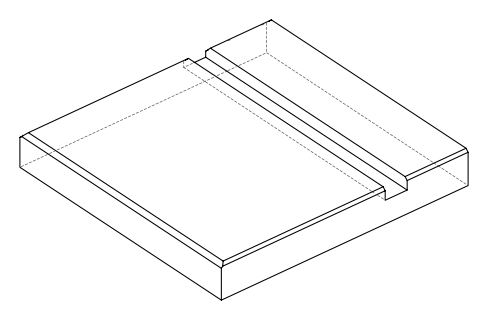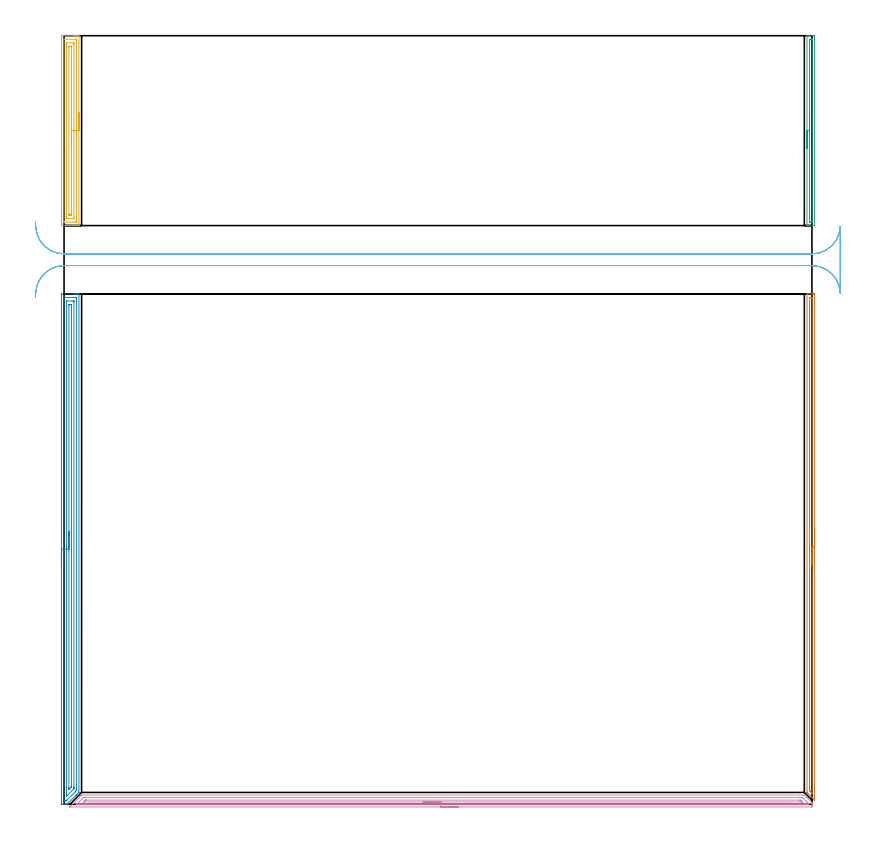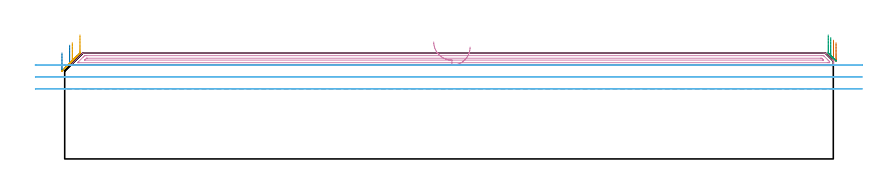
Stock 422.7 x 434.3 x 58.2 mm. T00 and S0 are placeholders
(PLAN: 6 operations, 1 tool changes, 35.7 min)
(1 AREA_MILL | FG_CHAMFER_SURFACE | UGT0205_001 | 4.71 min | 2692 mm3)
(2 AREA_MILL_1 | FG_CHAMFER_SURFACE_1 | UGT0205_001 | 9.37 min | 14428 mm3)
(3 AREA_MILL_2 | FG_CHAMFER_SURFACE_2 | UGT0205_001 | 1.88 min | 1013 mm3)
(4 AREA_MILL_3 | FG_CHAMFER_SURFACE_3 | UGT0205_001 | 10.13 min | 9273 mm3)
(5 AREA_MILL_4 | FG_CHAMFER_SURFACE_4 | UGT0205_001 | 3.65 min | 5543 mm3)
(6 MILL_RECTANGULAR_SLOT | SLOT_RECTANGULAR | UGT0201_004 | Follow Part, ap 8, ae 75% | 5.96 min | 320763 mm3)
(TOOL UGT0205_001 | Chamfer Mill 20 x 3 x 45 deg. | D20 FL50 Z2)
(TOOL UGT0201_004 | End Mill 32 mm | D32 FL53 Z6)
(OP 1 AREA_MILL)
G17 G21 G94 G90
T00 M6
G54
G17 G0 G90 X424.1 Y155.4 S1061 M3
G43 Z68.2 H0
Z63.9
G94 G1 Y155.362 Z63.028 F250.
Y155.248 Z62.163
Y155.059 Z61.312
Y154.797 Z60.48
Y154.463 Z59.674
Y154.06 Z58.9
Y153.592 Z58.164
Y153.061 Z57.472
Y152.471 Z56.829
Y151.828 Z56.24
Y151.136 Z55.708
Y150.4 Z55.24
Y149.626 Z54.837
Y148.82 Z54.503
Y147.988 Z54.241
Y147.137 Z54.052
Y146.272 Z53.938
Y145.4 Z53.9
Y2.564
X424.093 Y2.419 Z53.906
X423.937 Y2.563 Z54.063
X420.365 Y6.134 Z57.633
X420.195 Y6.302 Z57.799
X419.919 Y6.58 Z58.077
X419.805 Y6.698 Z58.191
X419.8 Y7.473 Z58.2
Y288.237
X419.802 Y288.39 Z58.188
X419.942 Y288.398 Z58.05
X420.089 Y288.4 Z57.911
X420.432 Z57.568
X421.073 Z56.922
X422.27 Z55.726
X422.827 Z55.167
X423.426 Z54.569
X423.705 Y288.397 Z54.29
X424.091 Y288.39 Z53.904
X424.096 Y288.189 Z53.901
X424.1 Y287.791 Z53.9
Y145.4
X422.686 Z55.314
Y6.725
X422.685 Y6.58 Z55.315
X422.681 Y6.345 Z55.319
X422.679 Y6.29 Z55.321
X422.677 Y6.285 Z55.323
X422.658 Y6.3 Z55.342
X422.609 Y6.345 Z55.391
X422.37 Y6.58 Z55.63
X421.95 Y7. Z56.05
X421.481 Y7.473 Z56.519
X421.319 Y7.643 Z56.681
X421.221 Y7.759 Z56.779
X421.219 Y7.848 Z56.781
X421.215 Y8.221 Z56.785
Y285.86
X421.216 Y286.005 Z56.784
X421.221 Y286.37 Z56.779
X421.571 Y286.391 Z56.429
X421.95 Y286.396 Z56.05
X422.44 Y286.399 Z55.56
X422.616 Y286.397 Z55.384
X422.645 Y286.395 Z55.355
X422.672 Y286.391 Z55.328
X422.679 Y286.355 Z55.321
X422.684 Y286.152 Z55.316
X422.685 Y286.005 Z55.315
X422.686 Y285.257 Z55.314
Y145.4
Y144.529 Z55.352
Y143.664 Z55.466
Y142.812 Z55.655
Y141.98 Z55.917
Y141.174 Z56.251
Y140.4 Z56.654
Y139.664 Z57.123
Y138.972 Z57.654
Y138.329 Z58.243
Y137.74 Z58.886
Y137.209 Z59.578
Y136.74 Z60.314
Y136.337 Z61.088
Y136.003 Z61.894
Y135.741 Z62.726
Y135.552 Z63.578
Y135.438 Z64.443
Y135.4 Z65.314
G0 Z68.2
M5
M2
(OP 2 AREA_MILL_1)
G17 G21 G94 G90
T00 M6
G54
G17 G0 G90 X-1.5 Y134.2 S1061 M3
G43 Z68.2 H0
Z58.3
G94 G1 Y134.238 Z57.428 F250.
Y134.352 Z56.563
Y134.541 Z55.712
Y134.803 Z54.88
Y135.137 Z54.074
Y135.54 Z53.3
Y136.009 Z52.564
Y136.54 Z51.872
Y137.129 Z51.229
Y137.772 Z50.64
Y138.464 Z50.108
Y139.2 Z49.64
Y139.974 Z49.237
Y140.78 Z48.903
Y141.612 Z48.641
Y142.464 Z48.452
Y143.328 Z48.338
Y144.2 Z48.3
Y287.802
X-1.496 Y288.176 Z48.302
X-1.492 Y288.39 Z48.306
X-1.273 Y288.4 Z48.524
X5.222 Z55.016
X5.806 Z55.603
X6.109 Z55.905
X6.693 Z56.489
X6.995 Z56.79
X7.6 Z57.399
X7.881 Z57.68
X8.046 Z57.845
X8.375 Y288.393 Z58.167
X8.397 Y288.39 Z58.188
X8.4 Y288.248 Z58.2
Y6.842
X8.397 Y6.705 Z58.186
X8.371 Y6.673 Z58.165
X8.327 Y6.627 Z58.127
X7.056 Y5.355 Z56.854
X6.995 Y5.293 Z56.792
X6.819 Y5.119 Z56.619
X2.209 Y0.508 Z52.008
X1.973 Y0.271 Z51.77
X1.851 Y0.152 Z51.649
X1.699 Y0.01 Z51.498
X1.677 Y0.008 Z51.476
X1.072 Y0. Z50.872
X0.51 Z50.309
X-0.095 Z49.7
X-1.284 Z48.513
X-1.491 Y0.002 Z48.305
X-1.5 Y0.413 Z48.3
Y144.2
X-0.086 Z49.714
Y286.018
X-0.082 Y286.238 Z49.718
X-0.079 Y286.347 Z49.721
X-0.071 Y286.39 Z49.729
X0.032 Y286.393 Z49.832
X0.413 Y286.399 Z50.213
X6.616 Z56.416
X6.853 Y286.396 Z56.653
X6.945 Y286.392 Z56.745
X6.979 Y286.389 Z56.779
X6.981 Y286.345 Z56.781
X6.983 Y286.24 Z56.783
X6.986 Y286.027 Z56.786
Y8.635
X6.98 Y7.749 Z56.78
X6.977 Y7.734 Z56.777
X6.544 Y7.296 Z56.344
X6.109 Y6.858 Z55.909
X1.632 Y2.382 Z51.432
X1.348 Y2.106 Z51.148
X1.268 Y2.029 Z51.068
X1.224 Y2.01 Z51.024
X1.167 Y2.004 Z50.967
X0.791 Y2.001 Z50.591
X0.284 Z50.084
X0.047 Y2.004 Z49.847
X-0.045 Y2.008 Z49.755
X-0.079 Y2.011 Z49.721
X-0.081 Y2.055 Z49.719
X-0.084 Y2.16 Z49.716
X-0.086 Y2.373 Z49.714
Y144.2
X1.328 Z51.128
X1.329 Y284.322 Z51.129
X1.33 Y284.366 Z51.13
X1.332 Y284.386 Z51.132
X1.334 Y284.389 Z51.134
X1.348 Y284.393 Z51.148
X1.514 Y284.399 Z51.314
X5.222 Z55.022
X5.387 Y284.396 Z55.187
X5.497 Y284.39 Z55.297
X5.565 Y284.384 Z55.365
X5.567 Y284.35 Z55.367
X5.569 Y284.234 Z55.369
X5.571 Y283.883 Z55.371
Y10.058
Y9.518
X5.569 Y9.169 Z55.369
X5.564 Y8.897 Z55.364
X5.557 Y8.768 Z55.357
X5.424 Y8.626 Z55.224
X5.324 Y8.524 Z55.124
X5.222 Y8.422 Z55.022
X1.677 Y4.877 Z51.477
X1.586 Y4.789 Z51.386
X1.406 Y4.617 Z51.206
X1.335 Y4.561 Z51.135
X1.333 Y4.607 Z51.133
X1.331 Y4.707 Z51.131
X1.329 Y5.058 Z51.129
X1.328 Y5.409 Z51.128
Y144.2
X2.743 Z52.543
Y281.558
X2.746 Y282.267 Z52.546
X2.749 Y282.37 Z52.549
X2.751 Y282.39 Z52.551
X2.771 Y282.393 Z52.571
X2.823 Y282.396 Z52.623
X3.032 Y282.399 Z52.832
X3.45 Y282.4 Z53.25
X3.5 Z53.3
X3.885 Y282.394 Z53.685
X4.076 Y282.39 Z53.876
X4.15 Y282.376 Z53.95
X4.152 Y282.315 Z53.952
X4.157 Y281.739 Z53.957
Y10.59
X4.156 Y10.41 Z53.956
X4.153 Y10.054 Z53.953
X4.15 Y9.877 Z53.95
X4.141 Y9.801 Z53.941
X4.099 Y9.757 Z53.899
X3.868 Y9.518 Z53.668
X2.977 Y8.626 Z52.777
X2.793 Y8.445 Z52.593
X2.766 Y8.422 Z52.566
X2.752 Y8.411 Z52.552
X2.749 Y8.439 Z52.549
X2.745 Y8.626 Z52.545
X2.743 Y8.979 Z52.543
Y9.337
Y144.2
Y145.072 Z52.581
Y145.937 Z52.695
Y146.788 Z52.883
Y147.62 Z53.146
Y148.426 Z53.48
Y149.2 Z53.882
Y149.936 Z54.351
Y150.628 Z54.882
Y151.271 Z55.472
Y151.86 Z56.115
Y152.392 Z56.807
Y152.86 Z57.543
Y153.263 Z58.316
Y153.597 Z59.122
Y153.859 Z59.954
Y154.048 Z60.806
Y154.162 Z61.671
Y154.2 Z62.543
G0 Z68.2
M5
M2
(OP 3 AREA_MILL_2)
G17 G21 G94 G90
T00 M6
G54
G17 G0 G90 X419.8 Y370.65 S1061 M3
G43 Z68.2 H0
G94 G1 Y370.688 Z67.328 F250.
Y370.802 Z66.463
Y370.991 Z65.612
Y371.253 Z64.78
Y371.587 Z63.974
Y371.99 Z63.2
Y372.458 Z62.464
Y372.99 Z61.772
Y373.579 Z61.129
Y374.222 Z60.54
Y374.914 Z60.008
Y375.65 Z59.54
Y376.424 Z59.137
Y377.23 Z58.803
Y378.062 Z58.541
Y378.913 Z58.352
Y379.778 Z58.238
Y380.65 Z58.2
Y434.151
X419.802 Y434.29 Z58.188
X419.93 Y434.298 Z58.062
X420.064 Y434.3 Z57.935
X420.487 Z57.512
X421.073 Z56.922
X423.12 Z54.877
X423.705 Y434.295 Z54.29
X424.091 Y434.29 Z53.904
X424.096 Y434.102 Z53.901
X424.099 Y433.705
Y327.595
X424.096 Y327.198
X424.091 Y327.01 Z53.904
X423.705 Y327. Z54.29
X423.12 Z54.877
X422.827 Z55.169
X421.073 Z56.922
X420.487 Z57.512
X420.064 Z57.935
X419.93 Y327.002 Z58.062
X419.802 Y327.01 Z58.188
X419.8 Y327.149 Z58.2
Y380.65
X421.214 Z56.786
X421.215 Y431.777 Z56.785
X421.216 Y431.922 Z56.784
X421.221 Y432.286 Z56.779
X421.581 Y432.296 Z56.419
X421.95 Y432.299 Z56.05
X422.456 Y432.3 Z55.544
X422.618 Y432.299 Z55.382
X422.644 Y432.297 Z55.356
X422.67 Y432.29 Z55.33
X422.679 Y432.284 Z55.321
X422.681 Y432.265 Z55.319
X422.685 Y432.066 Z55.315
Y329.523
X422.684 Y329.378 Z55.316
X422.679 Y329.014 Z55.321
X422.319 Y329.003 Z55.681
X421.95 Y329.001 Z56.05
X421.444 Y329. Z56.556
X421.282 Y329.001 Z56.718
X421.256 Y329.003 Z56.744
X421.23 Y329.01 Z56.77
X421.221 Y329.016 Z56.779
X421.219 Y329.035 Z56.781
X421.215 Y329.233 Z56.785
X421.214 Y380.65 Z56.786
Y381.522 Z56.824
Y382.386 Z56.938
Y383.238 Z57.127
Y384.07 Z57.389
Y384.876 Z57.723
Y385.65 Z58.126
Y386.386 Z58.594
Y387.078 Z59.125
Y387.721 Z59.715
Y388.31 Z60.358
Y388.841 Z61.05
Y389.31 Z61.786
Y389.713 Z62.56
Y390.047 Z63.366
Y390.309 Z64.198
Y390.498 Z65.049
Y390.612 Z65.914
Y390.65 Z66.786
G0 Z68.2
M5
M2
(OP 4 AREA_MILL_3)
G17 G21 G94 G90
T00 M6
G54
G17 G0 G90 X222.9 Y-1.5 S1061 M3
G43 Z68.2 H0
Z61.5
G94 G1 X222.862 Z60.628 F250.
X222.748 Z59.764
X222.559 Z58.912
X222.297 Z58.08
X221.963 Z57.274
X221.56 Z56.5
X221.092 Z55.764
X220.56 Z55.072
X219.971 Z54.429
X219.328 Z53.84
X218.636 Z53.308
X217.9 Z52.84
X217.126 Z52.437
X216.32 Z52.103
X215.488 Z51.841
X214.636 Z51.652
X213.772 Z51.538
X212.9 Z51.5
X3.287
X3.221 Y-1.495 Z51.503
X3.217 Y-1.494
X3.239 Y-1.46 Z51.538
X9.628 Y4.928 Z57.927
X9.824 Y5.122 Z58.119
X9.905 Y5.197 Z58.189
X10.075 Y5.2 Z58.2
X417.512
X418.302 Y5.195 Z58.191
X418.406 Y5.094 Z58.091
X418.603 Y4.898 Z57.896
X422.087 Y1.415 Z54.411
X422.521 Y0.979 Z53.978
X422.576 Y0.923 Z53.922
X422.599 Y0.89 Z53.887
X422.6 Y0.544 Z53.542
Y0.472 Z53.471
Y-0.327 Z52.668
Y-0.665 Z52.331
X422.598 Y-1.198 Z51.798
X422.596 Y-1.491 Z51.505
X422.578 Y-1.493
X422.272 Y-1.5 Z51.5
X212.9
Y-0.086 Z52.914
X7.757 Y-0.085 Z52.915
X7.394 Y-0.084 Z52.916
X7.142 Y-0.081 Z52.919
X7.092 Y-0.079 Z52.921
X7.111 Y-0.051 Z52.949
X7.164 Y0.006 Z53.006
X7.394 Y0.244 Z53.244
X10.192 Y3.042 Z56.042
X10.308 Y3.156 Z56.156
X10.639 Y3.477 Z56.477
X10.968 Y3.779 Z56.779
X11.22 Y3.782 Z56.782
X11.862 Y3.785 Z56.785
X12.109 Y3.786 Z56.786
X415.973
X416.619 Y3.785 Z56.785
X416.869 Y3.783 Z56.783
X417.188 Y3.779 Z56.779
X417.268 Y3.771 Z56.771
X417.376 Y3.668 Z56.668
X417.512 Y3.537 Z56.537
X419.636 Y1.415 Z54.415
X420.193 Y0.855 Z53.855
X420.495 Y0.544 Z53.544
X420.59 Y0.442 Z53.442
X420.593 Y0.345 Z53.345
X420.598 Y0.149 Z53.149
X420.592 Y0.015 Z53.015
X420.587 Y-0.079 Z52.921
X420.515 Y-0.08 Z52.92
X420.193 Y-0.084 Z52.916
X419.945 Y-0.085 Z52.915
X419.299 Y-0.086 Z52.914
X212.9
Y1.328 Z54.328
X11.056 Y1.329 Z54.329
X10.991 Y1.33 Z54.33
X10.968 Y1.332 Z54.332
X10.955 Y1.334 Z54.334
X10.959 Y1.348 Z54.348
X10.968 Y1.367 Z54.367
X10.991 Y1.392 Z54.392
X11.014 Y1.415 Z54.415
X11.862 Y2.263 Z55.263
X11.885 Y2.285 Z55.285
X11.936 Y2.334 Z55.334
X11.962 Y2.355 Z55.355
X11.972 Y2.362 Z55.362
X12.049 Y2.365 Z55.365
X12.402 Y2.37 Z55.37
X12.578 Y2.371 Z55.371
X415.725
X415.814 Y2.369 Z55.369
X415.99 Y2.364 Z55.364
X416.238 Y2.351 Z55.351
X416.308 Y2.285 Z55.285
X416.619 Y1.98 Z54.98
X417.178 Y1.415 Z54.415
X417.247 Y1.342 Z54.342
X416.972 Y1.334 Z54.334
X416.796 Y1.33 Z54.33
X416.707 Y1.329 Z54.329
X416.619
X212.9 Y1.328 Z54.328
X212.028 Z54.366
X211.164 Z54.48
X210.312 Z54.669
X209.48 Z54.932
X208.674 Z55.265
X207.9 Z55.668
X207.164 Z56.137
X206.472 Z56.668
X205.829 Z57.257
X205.24 Z57.901
X204.708 Z58.593
X204.24 Z59.328
X203.837 Z60.102
X203.503 Z60.908
X203.241 Z61.74
X203.052 Z62.592
X202.938 Z63.457
X202.9 Z64.328
G0 Z68.2
M5
M2
(OP 5 AREA_MILL_4)
G17 G21 G94 G90
T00 M6
G54
G17 G0 G90 X8.4 Y390.65 S1061 M3
G43 Z68.2 H0
G94 G1 Y390.612 Z67.328 F250.
Y390.498 Z66.463
Y390.309 Z65.612
Y390.047 Z64.78
Y389.713 Z63.974
Y389.31 Z63.2
Y388.842 Z62.464
Y388.31 Z61.772
Y387.721 Z61.129
Y387.078 Z60.539
Y386.386 Z60.008
Y385.65 Z59.54
Y384.876 Z59.137
Y384.07 Z58.803
Y383.238 Z58.541
Y382.386 Z58.352
Y381.522 Z58.238
Y380.65 Z58.2
Y327.149
X8.397 Y327.01 Z58.188
X8.376 Y327.007 Z58.167
X8.054 Y327. Z57.853
X7.587 Z57.386
X6.995 Z56.79
X5.813 Z55.61
X5.222 Z55.016
X-1.277 Y327.001 Z48.52
X-1.492 Y327.01 Z48.305
X-1.499 Y327.224 Z48.299
X-1.5 Y334.203 Z48.3
Y433.336
X-1.499 Y433.705 Z48.301
X-1.494 Y434.221 Z48.303
X-1.492 Y434.292 Z48.306
X-0.981 Y434.3 Z48.816
X5.222 Z55.016
X5.813 Z55.61
X6.109 Z55.905
X6.699 Z56.495
X6.995 Z56.79
X7.587 Z57.386
X7.881 Z57.68
X8.054 Z57.853
X8.376 Y434.293 Z58.167
X8.397 Y434.29 Z58.188
X8.4 Y434.151 Z58.2
Y380.65
X6.986 Z56.786
X6.985 Y329.157 Z56.785
X6.984 Y329.047 Z56.784
X6.982 Y329.021 Z56.782
X6.98 Y329.014 Z56.78
X6.967 Y329.01 Z56.767
X6.86 Y329.006 Z56.66
X6.484 Y329.001 Z56.284
X0.28 Y329. Z50.08
X0.047 Y329.004 Z49.847
X-0.043 Y329.007 Z49.757
X-0.077 Y329.01 Z49.723
X-0.079 Y329.051 Z49.721
X-0.083 Y329.157 Z49.717
X-0.086 Y329.369 Z49.714
X-0.085 Y432.143 Z49.715
X-0.084 Y432.253 Z49.716
X-0.082 Y432.279 Z49.718
X-0.08 Y432.286 Z49.72
X-0.067 Y432.29 Z49.733
X0.04 Y432.294 Z49.84
X0.416 Y432.299 Z50.216
X6.62 Y432.3 Z56.42
X6.853 Y432.296 Z56.653
X6.943 Y432.293 Z56.743
X6.977 Y432.29 Z56.777
X6.979 Y432.248 Z56.779
X6.983 Y432.143 Z56.783
X6.986 Y431.931 Z56.786
Y380.65
X5.572 Z55.372
X5.571 Y331.074 Z55.371
X5.568 Y331.031 Z55.368
X5.566 Y331.016 Z55.366
X5.542 Y331.01 Z55.342
X5.382 Y331.001 Z55.182
X1.677 Y331. Z51.477
X1.517 Y331.002 Z51.317
X1.41 Y331.006 Z51.21
X1.335 Y331.012 Z51.135
X1.332 Y331.045 Z51.132
X1.33 Y331.161 Z51.13
X1.329 Y331.513 Z51.129
X1.328 Y332.053 Z51.128
X1.329 Y430.226 Z51.129
X1.332 Y430.269 Z51.132
X1.334 Y430.284 Z51.134
X1.357 Y430.29 Z51.157
X1.518 Y430.299 Z51.318
X5.222 Y430.3 Z55.022
X5.383 Y430.298 Z55.183
X5.49 Y430.294 Z55.29
X5.565 Y430.288 Z55.365
X5.568 Y430.255 Z55.368
X5.57 Y430.139 Z55.37
X5.571 Y429.787 Z55.371
X5.572 Y429.247 Z55.372
Y380.65
X4.157 Z53.957
Y333.836
X4.153 Y333.129 Z53.953
X4.15 Y333.025 Z53.95
X4.146 Y333.009 Z53.946
X4.125 Y333.006 Z53.925
X4.073 Y333.003 Z53.873
X3.866 Y333.001 Z53.666
X3.45 Y333. Z53.25
X3.395 Z53.195
X3.016 Y333.006 Z52.816
X2.827 Y333.01 Z52.627
X2.749 Y333.02 Z52.549
X2.748 Y333.081 Z52.548
X2.743 Y333.656 Z52.543
Y427.463
X2.747 Y428.171 Z52.547
X2.749 Y428.275 Z52.549
X2.754 Y428.291 Z52.554
X2.775 Y428.294 Z52.575
X2.826 Y428.297 Z52.626
X3.034 Y428.299 Z52.834
X3.45 Y428.3 Z53.25
X3.505 Z53.305
X3.884 Y428.294 Z53.684
X4.073 Y428.29 Z53.873
X4.151 Y428.28 Z53.951
X4.152 Y428.219 Z53.952
X4.157 Y427.644 Z53.957
Y380.65
Y379.778 Z53.995
Y378.914 Z54.109
Y378.062 Z54.298
Y377.23 Z54.56
Y376.424 Z54.894
Y375.65 Z55.297
Y374.914 Z55.766
Y374.222 Z56.297
Y373.579 Z56.886
Y372.99 Z57.529
Y372.458 Z58.222
Y371.99 Z58.957
Y371.587 Z59.731
Y371.253 Z60.537
Y370.991 Z61.369
Y370.802 Z62.221
Y370.688 Z63.086
Y370.65 Z63.957
G0 Z68.2
M5
M2
(OP 6 MILL_RECTANGULAR_SLOT)
G17 G21 G94 G90
T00 M6
G54
G17 G0 G90 X-16.27 Y287.851 S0 M3
G43 Z68.2 H0
Z51.633
G94 G1 X-15.816 Y290.817 F250.
G2 X0. Y304.4 R16. F500.
G1 X422.6
G2 X438.59 Y288.966 R16.
G1 X438.6
Y326.434
X438.59
G2 X422.6 Y311. R16.
G1 X0.
G2 X-15.816 Y324.579 R16.
G1 X-16.27 Y327.544 F250.
G0 X-16.154 Y286.385 Z45.067
G1 X-15.97 Y289.379
G2 X0. Y304.4 R16. F500.
G1 X422.6
G2 X438.59 Y288.966 R16.
G1 Y326.434
G2 X422.6 Y311. R16.
G1 X0.
G2 X-15.97 Y326.021 R16.
G1 X-16.154 Y329.015 F250.
G0 Y286.385 Z38.5
G1 X-15.97 Y289.379
G2 X0. Y304.4 R16. F500.
G1 X422.6
G2 X438.59 Y288.966 R16.
G1 Y326.434
G2 X422.6 Y311. R16.
G1 X0.
G2 X-15.97 Y326.021 R16.
G1 X-16.154 Y329.015 F250.
G0 Z68.2
M5
M2
